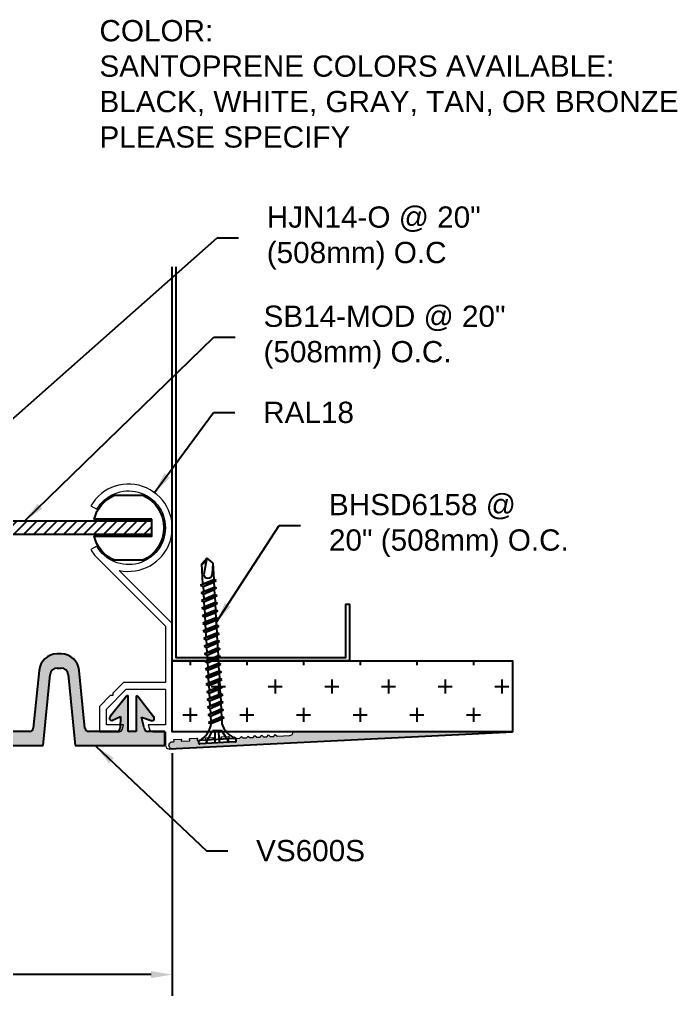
# Model space of a CAD drawing. Header units: inches. Extents: x 56.7 to 71.6, y 10.1 to 19.2.
# Drawn here: x 65.83 to 71.63, y 10.08 to 18.78 of the extents above; entities that cross this region are included whole.
import ezdxf

# ---------------------------------------------------------------- set-up
doc = ezdxf.new("R2010")
doc.units = ezdxf.units.IN
doc.header["$MEASUREMENT"] = 0
doc.linetypes.add('HIDDEN2', pattern=[0.1875, 0.125, -0.0625])
for name, color, linetype in [('Anchors', 4, 'Continuous'), ('Conditions', 1, 'Continuous'), ('Dimensions', 3, 'Continuous'), ('Fillers', 2, 'Continuous'), ('Metals', 7, 'Continuous'), ('TEXT', 2, 'Continuous')]:
    doc.layers.add(name, color=color, linetype=linetype)
doc.styles.add('ARIAL', font='arial.ttf')
doc.dimstyles.new('Arial', dxfattribs={"dimtxt": 0.1875, "dimasz": 0.1875, "dimexe": 0.1875, "dimexo": 0.1875, "dimgap": 0.1875, "dimtad": 0, "dimtih": 1, "dimtoh": 1, "dimdec": 4, "dimzin": 3, "dimdsep": 46, "dimlunit": 4, "dimtxsty": 'ARIAL', "dimcen": 0.1875, "dimadec": 0, "dimazin": 0, "dimtfac": 1, "dimtdec": 4, "dimtofl": 0, "dimtmove": 0, "dimatfit": 3, "dimfxl": 0, "dimfrac": 2, "dimtolj": 1, "dimtzin": 0, "dimarcsym": 0})

# ---------------------------------------------------------------- blocks, each defined once
blk = doc.blocks.new('*D9')
at = {"layer": 'Defpoints', "color": 0}
for p in [(61.17127611239189, 12.49997857216811), (67.17127611239188, 12.49997857216848), (61.17127611239189, 10.35832135248304)]:
    blk.add_point(p, dxfattribs=at)
at = {"layer": 'Dimensions', "color": 0, "lineweight": -2}
for p, q in [((61.17127611239189, 12.31247857216811), (61.17127611239189, 10.17082135248304)), ((67.17127611239188, 12.31247857216848), (67.17127611239188, 10.17082135248304)), ((61.35877611239189, 10.35832135248304), (63.46077821743685, 10.35832135248304)), ((66.98377611239188, 10.35832135248304), (64.91051389274381, 10.35832135248304))]:
    blk.add_line(p, q, dxfattribs=at)
at = {"layer": 'Dimensions', "color": 0}
for points in [[(61.35877611239189, 10.38957135248304), (61.35877611239189, 10.32707135248304), (61.17127611239189, 10.35832135248304)], [(66.98377611239188, 10.38957135248304), (66.98377611239188, 10.32707135248304), (67.17127611239188, 10.35832135248304)]]:
    blk.add_solid(points, dxfattribs=at)
at = {"layer": 'Dimensions', "color": 0, "insert": (64.18564605509033, 10.35832135248304), "char_height": 0.1875, "attachment_point": 5, "style": 'ARIAL'}
blk.add_mtext('\\A1;6"\\P [152mm]', dxfattribs=at)
blk = doc.blocks.new('RAL18')
at = {"color": 7, "linetype": 'Continuous', "lineweight": 15}
blk.add_lwpolyline([(0.4688645086923688, 1.424245100921106, -1.974984805638064), (0.7184197804570092, 1.992499999999997), (0.6664582562299413, 1.962499999999997, 3.732050807568894), (0.6664582562299417, 1.637499999999996), (0.7184197804570112, 1.607500000000001, -0.0655434628152386), (0.6572361107568208, 1.527763889243176), (0.05999999999999961, 0.9305277784863595), (0.05999999999999961, 0.4349999999999987), (0.4300000000000006, 0.4349999999999987), (0.5250344878854074, 0.3399655121145937), (0.5250344878854074, 0.318752308678997), (0.5462476913210041, 0.318752308678997), (0.6410000000000009, 0.2239999999999993), (0.6410000000000009, 0), (0.4693640881732146, 5.551115123125783e-17, -0.3394542588633697), (0.439420387558255, 0.02297660960182135), (0.4295, 0.05999999999999961), (0.5810000000000004, 0.05999999999999961), (0.5810000000000004, 0.1991471862576137), (0.4051471862576159, 0.375), (0.05999999999999961, 0.375), (0.05999999999999961, 0.05999999999999961), (0.2115, 0.05999999999999961), (0.2015796124417459, 0.02297660960182177, -0.3394542588633737), (0.1716359118267849, 0), (0.05999999999999961, 0), (0.0600000000000005, -0.1190000000000007, -0.4142135623730909), (0.02899999999999991, -0.1500000000000004), (0.02289979919597762, -0.1500000000000004, -0.6760221477094037), (0.01944149375209236, -0.1413888888888893, 0.6566978658793072), (-0.000341399230251227, -0.0880444020654334), (-0.01172715665295421, -0.08743435324436466, -0.5345111359507929), (-0.01597004754701192, -0.08028368554971), (-0.01308641663773535, -0.07425617014149737, 0.5345111359507592), (-0.01732930753179396, -0.06710550244684299), (-0.07724336805031129, -0.0638953074086217, 0.534511135950814), (-0.08222603952670315, -0.07055166952141256), (-0.08000297747823759, -0.07685280151065346, -0.5345111359507481), (-0.08498564895463101, -0.08350916362344485), (-0.1515266311961615, -0.07994389815518077, -0.5345111359507929), (-0.1557695220902193, -0.0727932304605261), (-0.1528858911809428, -0.06676571505231348, 0.5345111359507592), (-0.1571287820750014, -0.0596150473576591), (-0.2170428425935187, -0.05640485231943736, 0.5345111359507381), (-0.2220255140699106, -0.06306121443222867), (-0.2198024520214461, -0.06936234642146996, -0.5345111359508049), (-0.2247851234978384, -0.07601870853426096), (-0.291326105739369, -0.07245344306599767, -0.5345111359507682), (-0.2955689966334276, -0.06530277537134221), (-0.2926853657241499, -0.0592752599631297, 0.5345111359507106), (-0.2969282566182088, -0.05212459226847521), (-0.3568423171367261, -0.04891439723025347, 0.5345111359507381), (-0.361824988613118, -0.05557075934304478), (-0.359601926564654, -0.06187189133228621, -0.534511135950862), (-0.3645845980410458, -0.06852825344507707), (-0.4311255802825763, -0.06496298797681366, -0.5345111359507199), (-0.435368471176635, -0.05781232028215921), (-0.4324848402673576, -0.05178480487394659, 0.5345111359507592), (-0.4367277311614162, -0.04463413717929221), (-0.4966417916799335, -0.04142394214106958, 0.5345111359507381), (-0.5016244631563254, -0.04808030425386089), (-0.4994014011078612, -0.05438143624310228, -0.5345111359508585), (-0.5043840725842532, -0.06103779835589407), (-0.5353396705188196, -0.0593791975861464), (-0.5495156368888932, -0.04359813369696131), (-0.5652967007780791, -0.05777410006703487), (-0.5952537310373369, -0.05616900254792423), (-0.6094296974074105, -0.04038793865873913), (-0.6252107612965965, -0.05456390502881359), (-0.6551677915558543, -0.05295880750970294), (-0.6693437579259296, -0.03717774362051784), (-0.6851248218151138, -0.0513537099905923), (-0.7150818520743734, -0.04974861247148077), (-0.7292578184444469, -0.03396754858229656), (-0.7450388823336311, -0.04814351495237013), (-0.7749959125928907, -0.04653841743325948), (-0.7891718789629643, -0.03075735354407438), (-0.8049529428521485, -0.04493331991414884), (-0.834909973111408, -0.0433282223950382), (-0.8490859394814807, -0.0275471585058531), (-0.8648670033706658, -0.04172312487592755), (-0.8948240336299245, -0.04011802735681602), (-0.908999999999998, -0.02433696346763181), (-0.924781063889184, -0.03851292983770538), (-1.035658600769746, -0.03257211201190999, -0.398620837986327), (-1.064999999999999, -0.001616514077342757), (-1.064999999999999, 0), (0, 0), (0, 0.955380592228745)], format="xyb", close=True, dxfattribs=at)
blk = doc.blocks.new('SB12')
h = blk.add_hatch()
h.set_pattern_fill('ANSI31', color=256, scale=0.5, style=0)
h.set_pattern_definition([(45, (0, 0), (-0.04419417382415922, 0.04419417382415922), [])])
h.paths.add_polyline_path([(3.97333887663977, 6.768087441470902), (3.97333887663977, 6.648087441470913), (5.738826356915608, 6.648087441470913), (5.738826356915607, 6.678096078295983), (5.767649275938555, 6.697176361339647), (5.71000343789266, 6.718998521602167), (5.738826356915608, 6.738078804645831), (5.738826356915608, 6.768087441470901)])
h.paths.add_polyline_path([(5.808826356915607, 6.768087441470903), (5.808826356915607, 6.738078804645831), (5.780003437892662, 6.718998521602168), (5.837649275938555, 6.697176361339647), (5.808826356915608, 6.678096078295983), (5.808826356915608, 6.648087441470912), (6.825783235019199, 6.648087441470912), (6.825783235019199, 6.678096078295983), (6.854606154042147, 6.697176361339648), (6.796960315996253, 6.718998521602167), (6.8257832350192, 6.738078804645832), (6.8257832350192, 6.768087441470902)])
h.paths.add_polyline_path([(6.895783235019199, 6.768087441470902), (6.895783235019199, 6.738078804645832), (6.866960315996254, 6.718998521602168), (6.924606154042147, 6.697176361339648), (6.8957832350192, 6.678096078295984), (6.895783235019201, 6.648087441470913), (9.136470528118641, 6.648087441470911), (9.136470528118641, 6.768087441470903)])
for p, q in [((5.738826356915607, 6.838111356525239), (5.738826356915607, 6.738078804645831)), ((5.808826356915607, 6.838111356525239), (5.808826356915607, 6.738078804645831)), ((6.825783235019199, 6.838111356525239), (6.825783235019199, 6.738078804645831)), ((6.895783235019199, 6.838111356525239), (6.895783235019199, 6.738078804645831)), ((5.738826356915607, 6.738078804645831), (5.71000343789266, 6.718998521602167)), ((5.767649275938553, 6.697176361339647), (5.71000343789266, 6.718998521602167)), ((5.808826356915607, 6.738078804645831), (5.780003437892661, 6.718998521602167)), ((5.837649275938554, 6.697176361339647), (5.780003437892661, 6.718998521602167)), ((6.825783235019199, 6.738078804645831), (6.796960315996253, 6.718998521602167)), ((6.854606154042146, 6.697176361339647), (6.796960315996253, 6.718998521602167)), ((6.895783235019199, 6.738078804645831), (6.866960315996253, 6.718998521602167)), ((6.924606154042146, 6.697176361339647), (6.866960315996253, 6.718998521602167)), ((5.738826356915607, 6.678096078295983), (5.767649275938553, 6.697176361339647)), ((5.738826356915607, 6.678096078295983), (5.738826356915607, 6.578063526416575)), ((5.808826356915607, 6.678096078295983), (5.837649275938554, 6.697176361339647)), ((5.808826356915607, 6.678096078295983), (5.808826356915607, 6.578063526416575)), ((6.825783235019199, 6.678096078295983), (6.854606154042146, 6.697176361339647)), ((6.825783235019199, 6.678096078295983), (6.825783235019199, 6.578063526416575)), ((6.895783235019199, 6.678096078295983), (6.924606154042146, 6.697176361339647)), ((6.895783235019199, 6.678096078295983), (6.895783235019199, 6.578063526416575))]:
    blk.add_line(p, q)
for points in [[(4.014366140256628, 6.7824342654869, 0.233897114275723), (3.835838876639774, 6.994498422405647), (3.585838876639773, 6.994498422405639, 0.6546536707079772), (3.585838876639773, 6.42167646053616), (3.835838876639774, 6.42167646053616, 0.2338971142757231), (4.014366140256628, 6.633740617454899), (3.97333887663977, 6.648087441470912), (3.97333887663977, 6.768087441470902)], [(9.136470528118641, 6.782434265486904), (8.628222041641648, 6.7824342654869, -0.2338971142757231), (8.806749305258498, 6.994498422405647), (9.056749305258498, 6.994498422405639, -0.6546536707079772), (9.056749305258498, 6.421676460536167), (8.806749305258498, 6.421676460536167, -0.2338971142757231), (8.628222041641648, 6.633740617454899), (9.136470528118641, 6.63374061745491)]]:
    blk.add_lwpolyline(points, format="xyb", close=True)
for points in [[(3.97333887663977, 6.768087441470902), (5.738826356915607, 6.768087441470902)], [(5.808826356915607, 6.768087441470902), (6.825783235019199, 6.768087441470902)], [(6.895783235019199, 6.768087441470902), (9.136470528118641, 6.768087441470902)], [(5.738826356915607, 6.648087441470912), (3.97333887663977, 6.648087441470912)], [(6.825783235019199, 6.648087441470912), (5.808826356915607, 6.648087441470912)], [(9.136470528118641, 6.648087441470912), (6.895783235019199, 6.648087441470912)]]:
    blk.add_lwpolyline(points)
blk = doc.blocks.new('VS600S')
blk.add_hatch(color=256).paths.add_polyline_path([(5.682736587086522, 5.409822675387366, -0.3888787318530627), (5.744500658368212, 5.466419019337026), (5.788383303861428, 5.466419019337026, -0.3888787318529865), (5.85014737514312, 5.409822675387378), (5.912739645991965, 4.782264745836432), (6.723305880795453, 4.78226474583643), (6.7858981516443, 5.409822675387379, -0.3888787318529828), (6.847662222925992, 5.466419019337026), (6.891544868419208, 5.466419019337026, -0.3888787318530511), (6.953308939700897, 5.409822675387367), (7.015901210549743, 4.782264745836431), (7.472167445353229, 4.78226474583643), (7.534759716202077, 5.409822675387373, -0.3888787318530209), (7.596523787483768, 5.466419019337026), (7.640406432976983, 5.466419019337026, -0.388878731852903), (7.702170504258669, 5.4098226753874), (7.764762775107518, 4.782264745836431), (8.221029009911001, 4.78226474583643), (8.28362128075985, 5.409822675387379, -0.3888787318529828), (8.345385352041541, 5.466419019337026), (8.383930237306025, 5.466419019337026, -0.3888787318528728), (8.445694308587713, 5.409822675387406), (8.508286579436561, 4.78226474583643), (9.31710329817688, 4.782264745836688), (9.317103298176882, 4.907264745836689), (9.162041794857535, 4.907264745836689, -0.4142135623732294), (9.131041794857543, 4.938264745836695), (9.107093531467712, 5.032264745836689), (9.201807138805883, 5.002138042918531, 0.6848252874135616), (9.215288721875071, 5.036911225309258), (9.074175784051763, 5.215726338123105, 0.6766196696943778), (9.056942228610323, 5.208821580656283), (9.056942228610321, 4.907264745836688), (8.986942228610301, 4.907264745836689), (8.986942228610301, 5.212294079385138, 0.6375892073343804), (8.970503051338426, 5.219945026781453), (8.824884080327095, 5.039122760699688, 0.6996576965697484), (8.837762434870868, 5.00382086590705), (8.91734760951383, 5.039428499735224), (8.912842627843103, 4.938264745836695, -0.4142135623730448), (8.88184262784311, 4.907264745836696), (8.835872808987109, 4.907264745836689), (8.628265069669405, 4.907264745836696, -0.3882636441144899), (8.597388880006768, 4.935496910597841), (8.545313778396885, 5.443538249662139, 0.3888787318530066), (8.383930237306027, 5.591419019337025), (8.345385352041543, 5.591419019337025, 0.3888787318529264), (8.184001810950683, 5.44353824966218), (8.131926709340789, 4.935496910597743, -0.3882636441149132), (8.101050519678017, 4.907264745836431), (7.900895892509258, 4.907264745836431), (7.884742007576889, 4.907264745836431, -0.3862787949787637), (7.853885662599669, 4.935283810639771), (7.801789974067843, 5.443538249662132, 0.3888787318530246), (7.640406432976981, 5.591419019337028), (7.596523787483767, 5.591419019337028, 0.3888787318530101), (7.435140246392904, 5.443538249662138), (7.383065144783007, 4.935496910597706, -0.3882636441145956), (7.352188955120239, 4.907264745836431), (7.135879700782729, 4.907264745836437, -0.388263644114567), (7.105003511119968, 4.935496910597705), (7.052928409510071, 5.443538249662143, 0.388878731853), (6.891544868419206, 5.591419019337028), (6.847662222925994, 5.591419019337028, 0.3888787318530056), (6.686278681835129, 5.443538249662139), (6.634203580225229, 4.935496910597701, -0.3882636441594083), (6.603327390567144, 4.907264745836432), (6.464015074301652, 4.907264745836777, -0.4142135623724992), (6.433015074301736, 4.938264745836783), (6.407836500195728, 5.024925057816484), (6.498327584589718, 4.984760476064, 0.6848252874133787), (6.511809167658916, 5.019533658454721), (6.355561104481659, 5.204192553144157, 0.6766196696941819), (6.338327549040226, 5.19728779567733), (6.353015074301723, 4.907264745836777), (6.283015074301701, 4.907264745836777), (6.295604361354705, 5.199711764052338, 0.6375892073343244), (6.279165184082827, 5.207362711448645), (6.124326364382669, 5.016399484161036, 0.6996576965697481), (6.137204718926441, 4.981097589368396), (6.225045246324088, 5.021290256607978), (6.225046308869722, 5.021294261043078), (6.225053492208201, 5.021292355000212), (6.225053997961719, 5.021294261042713), (6.225045246324087, 5.021290256607977), (6.203022749897253, 4.938293672993585, -0.0002332835635085085), (6.203022763393715, 4.938264745836433), (6.212453223228932, 4.973805491674958), (6.212445534136837, 4.973805491674958), (6.212452717475317, 4.973803585632092), (6.203022763393715, 4.938264745836433, -0.4142135623730195), (6.172022763393714, 4.907264745836438), (6.032718136224958, 4.907264745836432, -0.3882636441146641), (6.00184194656219, 4.935496910597712), (5.94976684495229, 5.443538249662145, 0.3888787318529954), (5.788383303861426, 5.591419019337028), (5.744500658368214, 5.591419019337028, 0.3888787318530041), (5.583117117277349, 5.44353824966214), (5.531042015667452, 4.935496910597707, -0.3882636441145745), (5.500165826004691, 4.907264745836438), (5.283856571667181, 4.907264745836432, -0.388263644114603), (5.252980382004413, 4.935496910597708), (5.200905280394516, 5.443538249662136, 0.3888787318530158), (5.039521739303653, 5.591419019337028), (4.995639093810439, 5.591419019337028, 0.3888787318530232), (4.834255552719577, 5.443538249662133), (4.782159864187761, 4.935283810639859, -0.3862787949795943), (4.751303519210533, 4.907264745836432), (4.735149634278162, 4.907264745836432), (4.534995007109403, 4.907264745836432, -0.3882636441145646), (4.504118817446635, 4.935496910597705), (4.452043715836741, 5.443538249662146, 0.388878731852989), (4.290660174745879, 5.591419019337025), (4.25211528948139, 5.591419019337025, 0.3888787318529848), (4.090731748390528, 5.443538249662149), (4.038656646780632, 4.935496910597691, -0.3882636441149855), (4.007780457117805, 4.907264745836326), (3.907234818679051, 4.907264745836333), (3.754397036256314, 4.907264745836333, -0.3183450997018038), (3.729584477890803, 4.938264745836332), (3.697668325857094, 5.038990185237997), (3.796587620446332, 5.005703229748228, 0.6996576965697402), (3.809465974990105, 5.041005124540868), (3.669410382840818, 5.219945026781087, 0.6375892073344641), (3.652971205568941, 5.212294079384774), (3.652971205568941, 4.907264745836326), (3.582971205568918, 4.907264745836326), (3.582971205568919, 5.20882158065592, 0.6766196696942588), (3.565737650127481, 5.215726338122744), (3.419653821526988, 5.037264745836329, 0.6848252874134043), (3.433135404596182, 5.002491563445608), (3.510616058612656, 5.032264745836326), (3.502971205568928, 4.938264745836332, -0.4142135623730951), (3.471971205568929, 4.907264745836333), (3.317103298176812, 4.907264745836333), (3.31710329817689, 4.78226474583643), (4.127758947350852, 4.78226474583643), (4.190351218199704, 5.40982267538737, -0.3888787318530486), (4.252115289481398, 5.466419019337027), (4.290660174745881, 5.466419019337026, -0.3888787318529782), (4.352424246027571, 5.409822675387378), (4.415016516876417, 4.78226474583643), (4.871282751679904, 4.782264745836432), (4.933875022528747, 5.409822675387364, -0.3888787318530785), (4.995639093810438, 5.466419019337027), (5.039521739303653, 5.466419019337026, -0.3888787318526777), (5.101285810585336, 5.409822675387445), (5.163878081434192, 4.78226474583643), (5.620144316237678, 4.782264745836432)])
at = {"layer": 'Fillers'}
blk.add_lwpolyline([(7.702170504258671, 5.40982267538738), (7.764762775107517, 4.782264745836431), (8.221029009911003, 4.78226474583643), (8.28362128075985, 5.40982267538738, -0.3888787318529873), (8.345385352041543, 5.466419019337026), (8.383930237306028, 5.466419019337026, -0.3888787318529742), (8.445694308587715, 5.40982267538738), (8.508286579436561, 4.78226474583643), (9.317103298176882, 4.782264745836688), (9.317103298176882, 4.907264745836689), (9.16204179485752, 4.907264745836689, -0.414213562373095), (9.131041794857543, 4.938264745836695), (9.10709353146771, 5.032264745836689), (9.201807138805881, 5.002138042918532, 0.6848252874134491), (9.215288721875075, 5.036911225309255), (9.074175784051759, 5.215726338123109, 0.676619669694249), (9.056942228610323, 5.208821580656282), (9.056942228610323, 4.907264745836689), (8.986942228610301, 4.907264745836689), (8.986942228610301, 5.212294079385136, 0.6375892073345459), (8.970503051338424, 5.219945026781451), (8.824884080327095, 5.039122760699688, 0.6996576965697482), (8.837762434870868, 5.00382086590705), (8.91734760951383, 5.039428499735224), (8.912842627843103, 4.938264745836695, -0.414213562373095), (8.881842627843104, 4.907264745836696), (8.835872808987109, 4.907264745836689), (8.628265069669553, 4.907264745836696, -0.3882636441145582), (8.597388880006783, 4.935496910597704), (8.545313778396885, 5.443538249662147, 0.3888787318529903), (8.383930237306028, 5.591419019337025), (8.345385352041543, 5.591419019337025, 0.3888787318529864), (8.18400181095068, 5.443538249662147), (8.131926709340785, 4.935496910597704, -0.3882636441145653), (8.101050519678015, 4.907264745836431), (7.900895892509258, 4.907264745836431), (7.884742007576886, 4.907264745836431, -0.3862787949800069), (7.853885662599655, 4.935283810639906), (7.801789974067841, 5.443538249662147, 0.3888787318529906), (7.640406432976985, 5.591419019337028), (7.596523787483765, 5.591419019337028, 0.3888787318529909), (7.435140246392905, 5.443538249662147), (7.383065144783007, 4.935496910597704, -0.3882636441145565), (7.352188955120241, 4.907264745836431), (7.135879700782731, 4.907264745836437, -0.3882636441145685), (7.105003511119968, 4.935496910597704), (7.05292840951007, 5.443538249662147, 0.3888787318529912), (6.891544868419206, 5.591419019337028), (6.847662222925994, 5.591419019337028, 0.3888787318529911), (6.68627868183513, 5.443538249662147), (6.634203580225229, 4.935496910597704, -0.3882636441145581), (6.60332739057198, 4.907264745836432), (6.464015074301713, 4.907264745836777, -0.4142135623730784), (6.433015074301736, 4.938264745836783), (6.407836500195728, 5.024925057816482), (6.498327584589717, 4.984760476064, 0.6848252874134466), (6.511809167658914, 5.019533658454723), (6.355561104481659, 5.204192553144157, 0.6766196696941819), (6.338327549040226, 5.19728779567733), (6.353015074301723, 4.907264745836777), (6.283015074301701, 4.907264745836777), (6.295604361354705, 5.199711764052331, 0.6375892073345385), (6.279165184082828, 5.207362711448646), (6.124326364382668, 5.016399484161035, 0.699657696569719), (6.137204718926441, 4.981097589368396), (6.225053997961719, 5.021294261042714), (6.203022763393715, 4.938264745836433, -0.4142135623730615), (6.172022763393709, 4.907264745836438), (6.032718136224954, 4.907264745836432, -0.3882636441145551), (6.001841946562191, 4.935496910597704), (5.94976684495229, 5.443538249662147, 0.3888787318529912), (5.788383303861426, 5.591419019337028), (5.744500658368214, 5.591419019337028, 0.3888787318529911), (5.58311711727735, 5.443538249662147), (5.531042015667452, 4.935496910597704, -0.3882636441145683), (5.50016582600469, 4.907264745836438), (5.283856571667179, 4.907264745836432, -0.3882636441145564), (5.252980382004413, 4.935496910597704), (5.200905280394515, 5.443538249662147, 0.3888787318529908), (5.039521739303655, 5.591419019337028), (4.995639093810436, 5.591419019337028, 0.3888787318529907), (4.834255552719579, 5.443538249662147), (4.782159864187765, 4.935283810639907, -0.3862787949800308), (4.751303519210534, 4.907264745836432), (4.735149634278162, 4.907264745836432), (4.534995007109405, 4.907264745836432, -0.3882636441145735), (4.504118817446635, 4.935496910597704), (4.452043715836741, 5.443538249662147, 0.3888787318529908), (4.290660174745877, 5.591419019337025), (4.252115289481392, 5.591419019337025, 0.3888787318529909), (4.090731748390528, 5.443538249662147), (4.038656646780634, 4.935496910597704, -0.3882636441145709), (4.007780457117864, 4.907264745836326), (3.907234818679051, 4.907264745836333), (3.754397036256314, 4.907264745836333, -0.3183450997018066), (3.729584477890803, 4.938264745836332), (3.697668325857094, 5.038990185237996), (3.796587620446331, 5.005703229748228, 0.6996576965697482), (3.809465974990105, 5.041005124540868), (3.669410382840818, 5.219945026781087, 0.6375892073345266), (3.652971205568941, 5.212294079384773), (3.652971205568941, 4.907264745836326), (3.582971205568919, 4.907264745836326), (3.582971205568919, 5.208821580655918, 0.6766196696942264), (3.565737650127482, 5.215726338122746), (3.419653821526989, 5.03726474583633, 0.6848252874134382), (3.433135404596182, 5.002491563445608), (3.510616058612657, 5.032264745836326), (3.502971205568928, 4.938264745836332, -0.414213562373095), (3.471971205568929, 4.907264745836333), (3.317103298176812, 4.907264745836333), (3.317103298176891, 4.78226474583643), (4.127758947350852, 4.78226474583643), (4.190351218199705, 5.40982267538738, -0.3888787318529741), (4.252115289481392, 5.466419019337027), (4.290660174745877, 5.466419019337026, -0.3888787318529873), (4.352424246027571, 5.40982267538738), (4.415016516876417, 4.78226474583643), (4.871282751679903, 4.782264745836432), (4.933875022528749, 5.40982267538738, -0.3888787318529899), (4.995639093810436, 5.466419019337027), (5.039521739303652, 5.466419019337026, -0.3888787318529865), (5.101285810585342, 5.40982267538738), (5.163878081434191, 4.78226474583643), (5.620144316237678, 4.782264745836432), (5.682736587086524, 5.40982267538738, -0.3888787318529858), (5.74450065836821, 5.466419019337026), (5.788383303861426, 5.466419019337026, -0.3888787318529873), (5.85014737514312, 5.40982267538738), (5.912739645991966, 4.782264745836432), (6.723305880795454, 4.78226474583643), (6.7858981516443, 5.40982267538738, -0.3888787318529873), (6.847662222925994, 5.466419019337026), (6.89154486841921, 5.466419019337026, -0.3888787318529858), (6.953308939700896, 5.40982267538738), (7.015901210549742, 4.782264745836431), (7.472167445353229, 4.78226474583643), (7.534759716202078, 5.40982267538738, -0.3888787318529865), (7.596523787483768, 5.466419019337026), (7.640406432976985, 5.466419019337026, -0.3888787318529899)], format="xyb", close=True, dxfattribs=at)
blk = doc.blocks.new('BHSD6158')
for p, q in [((-0.1576875000000002, 0), (0.1576875000000002, 0)), ((-0.1655000000000002, -0.0078125), (-0.1655000000000002, -0.02318750000000058)), ((-0.1576875000000002, -0.03100000000000058), (0.1576875000000002, -0.03100000000000058)), ((0.1655000000000002, -0.0078125), (0.1655000000000002, -0.02318750000000058)), ((-0.04848868122466454, -0.2063291676203463), (-0.04848868122466476, -0.1655000000000006)), ((0.04848868122466388, -0.17265668700019), (-0.04848868122466454, -0.2063291676203463)), ((0.04848868122466388, -0.17265668700019), (0.04848868122466476, -0.1655000000000015)), ((0.06950000000000056, -0.1842877005588246), (0.04848868122466388, -0.17265668700019)), ((-0.069500000000001, -0.2179601811789809), (0.06950000000000056, -0.1842877005588246)), ((-0.069500000000001, -0.2179601811789809), (-0.04848868122466454, -0.2063291676203463)), ((-0.069500000000001, -0.2179601811789809), (-0.04848868122466454, -0.2295911947376164)), ((-0.069500000000001, -0.2853051424192916), (0.06950000000000056, -0.2516326617991353)), ((0.04848868122466388, -0.1959187141174601), (-0.04848868122466454, -0.2295911947376164)), ((-0.04848868122466454, -0.273674128860657), (-0.04848868122466454, -0.2295911947376164)), ((0.04848868122466388, -0.2400016482405007), (-0.04848868122466454, -0.273674128860657)), ((0.06950000000000056, -0.1842877005588246), (0.04848868122466388, -0.1959187141174601)), ((0.04848868122466476, -0.2400016482405007), (0.04848868122466476, -0.1959187141174601)), ((0.06950000000000056, -0.2516326617991353), (0.04848868122466388, -0.2400016482405007)), ((0.06950000000000056, -0.2516326617991362), (0.04848868122466388, -0.2632636753577717)), ((-0.069500000000001, -0.2853051424192916), (-0.04848868122466454, -0.273674128860657)), ((-0.069500000000001, -0.2853051424192916), (-0.04848868122466454, -0.296936155977928)), ((-0.069500000000001, -0.3526501036596041), (0.06950000000000056, -0.3189776230394479)), ((-0.069500000000001, -0.3526501036596033), (-0.04848868122466454, -0.3410190901009678)), ((0.04848868122466388, -0.2632636753577717), (-0.04848868122466454, -0.296936155977928)), ((-0.04848868122466454, -0.3410190901009678), (-0.04848868122466454, -0.296936155977928)), ((0.04848868122466388, -0.3073466094808124), (-0.04848868122466454, -0.3410190901009678)), ((0.04848868122466388, -0.3306086365980825), (-0.04848868122466454, -0.3642811172182387)), ((0.04848868122466476, -0.3073466094808124), (0.04848868122466476, -0.2632636753577717)), ((0.06950000000000056, -0.3189776230394479), (0.04848868122466388, -0.3073466094808124)), ((0.06950000000000056, -0.3189776230394479), (0.04848868122466388, -0.3306086365980825)), ((0.04848868122466476, -0.374691570721124), (0.04848868122466476, -0.3306086365980825)), ((-0.069500000000001, -0.3526501036596041), (-0.04848868122466454, -0.3642811172182387)), ((-0.069500000000001, -0.4199950648999149), (0.06950000000000056, -0.3863225842797586)), ((-0.069500000000001, -0.4199950648999149), (-0.04848868122466454, -0.4083640513412803)), ((-0.069500000000001, -0.4199950648999149), (-0.04848868122466454, -0.4316260784585504)), ((-0.04848868122466454, -0.4083640513412803), (-0.04848868122466454, -0.3642811172182387)), ((0.04848868122466388, -0.374691570721124), (-0.04848868122466454, -0.4083640513412803)), ((0.04848868122466388, -0.397953597838395), (-0.04848868122466454, -0.4316260784585504)), ((-0.04848868122466454, -0.475709012581591), (-0.04848868122466454, -0.4316260784585504)), ((0.06950000000000056, -0.3863225842797586), (0.04848868122466388, -0.374691570721124)), ((0.06950000000000056, -0.3863225842797595), (0.04848868122466388, -0.397953597838395)), ((0.04848868122466476, -0.4420365319614348), (0.04848868122466476, -0.3979535978383941)), ((-0.069500000000001, -0.4873400261402265), (0.06950000000000056, -0.4536675455200712)), ((-0.069500000000001, -0.4873400261402265), (-0.04848868122466454, -0.475709012581591)), ((-0.069500000000001, -0.4873400261402265), (-0.04848868122466454, -0.498971039698862)), ((-0.069500000000001, -0.5546849873805382), (0.06950000000000056, -0.5210125067603819)), ((0.04848868122466388, -0.4420365319614357), (-0.04848868122466454, -0.475709012581591)), ((0.04848868122466388, -0.4652985590787058), (-0.04848868122466454, -0.498971039698862)), ((-0.04848868122466454, -0.5430539738219036), (-0.04848868122466454, -0.498971039698862)), ((0.04848868122466388, -0.5093814932017473), (-0.04848868122466454, -0.5430539738219036)), ((0.06950000000000056, -0.4536675455200712), (0.04848868122466388, -0.4420365319614357)), ((0.06950000000000056, -0.4536675455200712), (0.04848868122466388, -0.4652985590787058)), ((0.04848868122466476, -0.5093814932017473), (0.04848868122466476, -0.4652985590787058)), ((0.06950000000000056, -0.5210125067603819), (0.04848868122466388, -0.5093814932017473)), ((0.06950000000000056, -0.5210125067603819), (0.04848868122466388, -0.5326435203190174)), ((-0.069500000000001, -0.5546849873805382), (-0.04848868122466454, -0.5430539738219036)), ((-0.069500000000001, -0.5546849873805382), (-0.04848868122466454, -0.5663160009391728)), ((-0.069500000000001, -0.6220299486208498), (0.06950000000000056, -0.5883574680006936)), ((0.04848868122466388, -0.5326435203190174), (-0.04848868122466454, -0.5663160009391728)), ((-0.04848868122466454, -0.6103989350622143), (-0.04848868122466454, -0.5663160009391728)), ((0.04848868122466388, -0.576726454442059), (-0.04848868122466454, -0.6103989350622143)), ((0.04848868122466388, -0.599988481559329), (-0.04848868122466454, -0.6336609621794853)), ((0.04848868122466476, -0.5767264544420581), (0.04848868122466476, -0.5326435203190165)), ((0.06950000000000056, -0.5883574680006936), (0.04848868122466388, -0.576726454442059)), ((0.06950000000000056, -0.5883574680006944), (0.04848868122466388, -0.599988481559329)), ((0.04848868122466476, -0.6440714156823697), (0.04848868122466476, -0.599988481559329)), ((-0.069500000000001, -0.6220299486208489), (-0.04848868122466454, -0.6103989350622143)), ((-0.069500000000001, -0.6220299486208498), (-0.04848868122466454, -0.6336609621794853)), ((-0.069500000000001, -0.6893749098611615), (0.06950000000000056, -0.6557024292410052)), ((-0.069500000000001, -0.6893749098611615), (-0.04848868122466454, -0.677743896302526)), ((-0.069500000000001, -0.6893749098611615), (-0.04848868122466454, -0.7010059234197961)), ((-0.04848868122466454, -0.677743896302526), (-0.04848868122466454, -0.6336609621794853)), ((0.04848868122466388, -0.6440714156823706), (-0.04848868122466454, -0.677743896302526)), ((0.04848868122466388, -0.6673334427996407), (-0.04848868122466454, -0.7010059234197961)), ((0.06950000000000056, -0.6557024292410052), (0.04848868122466388, -0.6440714156823706)), ((0.06950000000000056, -0.6557024292410052), (0.04848868122466388, -0.6673334427996407)), ((0.04848868122466476, -0.7114163769226813), (0.04848868122466476, -0.6673334427996398)), ((-0.069500000000001, -0.7567198711014731), (0.06950000000000056, -0.7230473904813168)), ((-0.069500000000001, -0.7567198711014722), (-0.04848868122466454, -0.7450888575428376)), ((-0.069500000000001, -0.7567198711014731), (-0.04848868122466454, -0.7683508846601086)), ((-0.04848868122466454, -0.7450888575428376), (-0.04848868122466454, -0.7010059234197961)), ((0.04848868122466388, -0.7114163769226813), (-0.04848868122466454, -0.7450888575428376)), ((0.04848868122466388, -0.7346784040399523), (-0.04848868122466454, -0.7683508846601086)), ((-0.04848868122466454, -0.8124338187831492), (-0.04848868122466454, -0.7683508846601086)), ((0.04848868122466388, -0.7787613381629939), (-0.04848868122466454, -0.8124338187831492)), ((0.06950000000000056, -0.7230473904813168), (0.04848868122466388, -0.7114163769226813)), ((0.06950000000000056, -0.7230473904813177), (0.04848868122466388, -0.7346784040399523)), ((0.04848868122466476, -0.778761338162993), (0.04848868122466476, -0.7346784040399523)), ((0.06950000000000056, -0.7903923517216285), (0.04848868122466388, -0.7787613381629939)), ((-0.069500000000001, -0.8240648323417847), (0.06950000000000056, -0.7903923517216285)), ((-0.069500000000001, -0.8240648323417847), (-0.04848868122466454, -0.8124338187831492)), ((-0.069500000000001, -0.8240648323417847), (-0.04848868122466454, -0.8356958459004193)), ((-0.069500000000001, -0.8914097935820955), (0.06950000000000056, -0.8577373129619392)), ((0.04848868122466388, -0.8020233652802631), (-0.04848868122466454, -0.8356958459004193)), ((-0.04848868122466454, -0.8797787800234609), (-0.04848868122466454, -0.8356958459004193)), ((0.04848868122466388, -0.8461062994033046), (-0.04848868122466454, -0.8797787800234609)), ((0.04848868122466388, -0.8693683265205756), (-0.04848868122466454, -0.903040807140731)), ((0.06950000000000056, -0.7903923517216285), (0.04848868122466388, -0.8020233652802631)), ((0.04848868122466476, -0.8461062994033046), (0.04848868122466476, -0.8020233652802631)), ((0.06950000000000056, -0.8577373129619392), (0.04848868122466388, -0.8461062994033046)), ((0.06950000000000056, -0.8577373129619401), (0.04848868122466388, -0.8693683265205756)), ((0.04848868122466476, -0.9134512606436154), (0.04848868122466476, -0.8693683265205747)), ((-0.069500000000001, -0.8914097935820955), (-0.04848868122466454, -0.8797787800234609)), ((-0.069500000000001, -0.8914097935820955), (-0.04848868122466454, -0.903040807140731)), ((-0.069500000000001, -0.958754754822408), (0.06950000000000056, -0.9250822742022518)), ((-0.069500000000001, -0.9587547548224071), (-0.04848868122466454, -0.9471237412637716)), ((-0.04848868122466454, -0.9471237412637716), (-0.04848868122466454, -0.903040807140731)), ((0.04848868122466388, -0.9134512606436163), (-0.04848868122466454, -0.9471237412637716)), ((0.04848868122466388, -0.9367132877608864), (-0.04848868122466454, -0.9703857683810426)), ((0.06950000000000056, -0.9250822742022518), (0.04848868122466388, -0.9134512606436163)), ((0.06950000000000056, -0.9250822742022518), (0.04848868122466388, -0.9367132877608864)), ((0.04848868122466476, -0.9807962218839279), (0.04848868122466476, -0.9367132877608864)), ((-0.069500000000001, -0.958754754822408), (-0.04848868122466454, -0.9703857683810426)), ((-0.069500000000001, -1.026099716062719), (0.06950000000000056, -0.9924272354425625)), ((-0.069500000000001, -1.026099716062719), (-0.04848868122466454, -1.014468702504084)), ((-0.069500000000001, -1.026099716062719), (-0.04848868122466454, -1.037730729621354)), ((-0.04848868122466454, -1.014468702504084), (-0.04848868122466454, -0.9703857683810426)), ((0.04848868122466388, -0.9807962218839279), (-0.04848868122466454, -1.014468702504084)), ((0.04848868122466388, -1.004058249001198), (-0.04848868122466454, -1.037730729621354)), ((-0.04848868122466454, -1.081813663744395), (-0.04848868122466454, -1.037730729621354)), ((0.06950000000000056, -0.9924272354425625), (0.04848868122466388, -0.9807962218839279)), ((0.06950000000000056, -0.9924272354425634), (0.04848868122466388, -1.004058249001198)), ((0.04848868122466476, -1.048141183124239), (0.04848868122466476, -1.004058249001198)), ((-0.069500000000001, -1.09344467730303), (0.06950000000000056, -1.059772196682874)), ((-0.069500000000001, -1.09344467730303), (-0.04848868122466454, -1.081813663744395)), ((-0.069500000000001, -1.09344467730303), (-0.04848868122466454, -1.105075690861666)), ((-0.069500000000001, -1.160789638543342), (0.06950000000000056, -1.127117157923186)), ((0.04848868122466388, -1.04814118312424), (-0.04848868122466454, -1.081813663744395)), ((0.04848868122466388, -1.07140321024151), (-0.04848868122466454, -1.105075690861666)), ((-0.04848868122466454, -1.149158624984707), (-0.04848868122466454, -1.105075690861666)), ((0.04848868122466388, -1.115486144364551), (-0.04848868122466454, -1.149158624984707)), ((0.06950000000000056, -1.059772196682874), (0.04848868122466388, -1.04814118312424)), ((0.06950000000000056, -1.059772196682875), (0.04848868122466388, -1.07140321024151)), ((0.04848868122466476, -1.115486144364551), (0.04848868122466476, -1.07140321024151)), ((0.06950000000000056, -1.127117157923186), (0.04848868122466388, -1.115486144364551)), ((0.06950000000000056, -1.127117157923186), (0.04848868122466388, -1.138748171481821)), ((-0.069500000000001, -1.160789638543342), (-0.04848868122466454, -1.149158624984707)), ((-0.069500000000001, -1.160789638543342), (-0.04848868122466454, -1.172420652101977)), ((-0.069500000000001, -1.228134599783654), (0.06950000000000056, -1.194462119163497)), ((-0.069500000000001, -1.228134599783653), (-0.04848868122466454, -1.216503586225018)), ((0.04848868122466388, -1.138748171481821), (-0.04848868122466454, -1.172420652101977)), ((-0.04848868122466454, -1.216503586225018), (-0.04848868122466454, -1.172420652101977)), ((0.04848868122466388, -1.182831105604862), (-0.04848868122466454, -1.216503586225018)), ((0.04848868122466388, -1.206093132722133), (-0.04848868122466454, -1.239765613342288)), ((0.04848868122466476, -1.182831105604862), (0.04848868122466476, -1.13874817148182)), ((0.06950000000000056, -1.194462119163497), (0.04848868122466388, -1.182831105604862)), ((0.06950000000000056, -1.194462119163498), (0.04848868122466388, -1.206093132722133)), ((0.04848868122466476, -1.250176066845174), (0.04848868122466476, -1.206093132722133)), ((-0.069500000000001, -1.228134599783654), (-0.04848868122466454, -1.239765613342288)), ((-0.069500000000001, -1.295479561023965), (0.06950000000000056, -1.261807080403809)), ((-0.069500000000001, -1.295479561023965), (-0.04848868122466454, -1.28384854746533)), ((-0.069500000000001, -1.295479561023965), (-0.04848868122466454, -1.3071105745826)), ((-0.04848868122466454, -1.28384854746533), (-0.04848868122466454, -1.239765613342288)), ((0.04848868122466388, -1.250176066845174), (-0.04848868122466454, -1.28384854746533)), ((0.04848868122466388, -1.273438093962445), (-0.04848868122466454, -1.3071105745826)), ((0.06950000000000056, -1.261807080403809), (0.04848868122466388, -1.250176066845174)), ((0.06950000000000056, -1.261807080403809), (0.04848868122466388, -1.273438093962445)), ((0.04848868122466476, -1.317521028085485), (0.04848868122466476, -1.273438093962444)), ((-0.069500000000001, -1.362824522264276), (0.06950000000000056, -1.329152041644121)), ((-0.069500000000001, -1.362824522264276), (-0.04848868122466454, -1.351193508705641)), ((-0.069500000000001, -1.362824522264276), (-0.04848868122466454, -1.374455535822912)), ((-0.04848868122466454, -1.351193508705641), (-0.04848868122466454, -1.3071105745826)), ((0.04848868122466388, -1.317521028085485), (-0.04848868122466454, -1.351193508705641)), ((0.04848868122466388, -1.340783055202756), (-0.04848868122466454, -1.374455535822912)), ((-0.04848868122466454, -1.418538469945953), (-0.04848868122466454, -1.374455535822912)), ((0.04848868122466388, -1.384865989325797), (-0.04848868122466454, -1.418538469945953)), ((0.06950000000000056, -1.329152041644121), (0.04848868122466388, -1.317521028085485)), ((0.06950000000000056, -1.329152041644121), (0.04848868122466388, -1.340783055202756)), ((0.04848868122466476, -1.384865989325797), (0.04848868122466476, -1.340783055202755)), ((0.06950000000000056, -1.396497002884432), (0.04848868122466388, -1.384865989325797)), ((-0.069500000000001, -1.430169483504589), (0.06950000000000056, -1.396497002884432)), ((-0.069500000000001, -1.430169483504588), (-0.04848868122466454, -1.418538469945953)), ((-0.069500000000001, -1.430169483504589), (-0.04848868122466454, -1.441800497063223)), ((0.04848868122466388, -1.408128016443067), (-0.04848868122466454, -1.441800497063223)), ((-0.04848868122466454, -1.583715686000858), (-0.04848868122466454, -1.441800497063223)), ((0.06950000000000056, -1.396497002884432), (0.04848868122466388, -1.408128016443067)), ((0.04848868122466388, -1.408128016443067), (0.04848868122466388, -1.583715686000858)), ((-0.04848868122466454, -1.583715686000858), (-0.03851475676634619, -1.48866311471044)), ((0, -1.632204367225516), (0.03673308822869359, -1.493321968256132)), ((0, -1.632204367225521), (-0.04848868122466454, -1.583715686000858)), ((0, -1.632204367225521), (0.04848868122466388, -1.583715686000858))]:
    blk.add_line(p, q)
at = {"linetype": 'HIDDEN2'}
for p, q in [((-0.1025507999999999, 0), (-0.03820520000000016, -0.1105939999999999)), ((-0.01987357730477424, 0), (-0.01594512279393445, -0.1105939999999999)), ((0.01987357730477424, 0), (0.01594512279393445, -0.1105939999999999)), ((0.1025507999999999, 0), (0.03820520000000016, -0.1105939999999999)), ((0.03820520000000016, -0.1105939999999999), (-0.03820520000000016, -0.1105939999999999))]:
    blk.add_line(p, q, dxfattribs=at)
for centre, radius, start, end in [((-0.1576875000000002, -0.0078125), 0.0078125, 89.99999999999993, 180), ((0.1576875000000002, -0.0078125), 0.0078125, 0, 89.99999999999993), ((-0.1576875000000002, -0.02318750000000058), 0.0078125, 180, 270), ((-0.2432404083221942, -0.2120378627698312), 0.200234881773017, 13.43937493853046, 64.7060269520604), ((0.2432404083221944, -0.2120378627698329), 0.2002348817730178, 115.2939730479394, 166.5606250614689), ((0.1576875000000002, -0.02318750000000058), 0.0078125, 270, 0), ((-0.0009449480598411331, -1.491866564699196), 0.03770613501903679, 357.787914321601, 175.1263717298316), ((0.06189352320749975, -1.645609209208358), 0.06332849282607467, 102.2203289695197, 167.7796710304749)]:
    blk.add_arc(centre, radius, start, end)

msp = doc.modelspace()

# ---------------------------------------------------------------- hatches: boundary and pattern name
at = {"layer": 'Conditions'}
h = msp.add_hatch(dxfattribs=at)
h.set_pattern_fill('CROSS', color=256, style=0)
h.set_pattern_definition([(7.016477563892661e-15, (61.2656638849744, 17.64960485225917), (0.25, -0.25), [0.125, -0.375]), (270, (61.3281638849744, 17.71210485225917), (-0.25, -0.25), [0.125, -0.375])])
h.paths.add_polyline_path([(70.1712761123919, 12.49997857216848), (67.1712761123919, 12.49997857216848), (67.1712761123919, 12.59997857216849), (67.1712761123919, 13.12497857216848), (68.7337761123919, 13.12497857216848), (70.1712761123919, 13.12497857216848)])
h = msp.add_hatch(color=256, dxfattribs=at)
h.dxf.hatch_style = 1
h.paths.add_polyline_path([(67.73181742510977, 12.43410121427822, 0.4142135623729896), (67.72360675721134, 12.44149413286034, -0.01540778479528524), (67.7123408506996, 12.44652404732306), (67.7211947448617, 12.45638043847076), (67.73697580875088, 12.44220447210069), (67.76693283901015, 12.4438095696198), (67.78110880538023, 12.45959063350898), (67.7968898692694, 12.44541466713891), (67.82684689952868, 12.44701976465802), (67.84102286589874, 12.46280082854721), (67.85680392978793, 12.44862486217713), (67.88676096004718, 12.45022995969624), (67.90093692641726, 12.46601102358543), (67.91671799030644, 12.45183505721535), (67.9466750205657, 12.45344015473446), (67.96085098693578, 12.46922121862365), (67.97663205082496, 12.45504525225357), (68.00658908108423, 12.45665034977269), (68.02076504745429, 12.47243141366187), (68.03654611134348, 12.4582554472918), (68.06650314160274, 12.45986054481091), (68.08067910797281, 12.47564160870009), (68.09646017186199, 12.46146564233002), (68.20733770874256, 12.46740646015581, 0.3986208379863219), (68.2366791079728, 12.49836205809038), (68.2366791079728, 12.4999785721681), (70.17167910797282, 12.4999785721681), (67.14877930877688, 12.34997857216772, 0.6760221477068059), (67.15223761422072, 12.35858968327883, -0.656697865879341), (67.17202050720306, 12.41193417010229), (67.18340626462577, 12.41254421892336, 0.5345111359510317), (67.18764915551984, 12.41969488661802), (67.18476552461055, 12.42572240202622, -0.5345111359510197), (67.18900841550462, 12.43287306972088), (67.24892247602313, 12.4360832647591, -0.534511135950793), (67.25390514749952, 12.42942690264631), (67.25168208545105, 12.42312577065707, 0.534511135950794), (67.25666475692745, 12.41646940854428), (67.32320573916897, 12.42003467401254, 0.5345111359506579), (67.32744863006303, 12.42718534170719), (67.32456499915375, 12.43321285711541, -0.5345111359506589), (67.32880789004781, 12.44036352481006), (67.38872195056634, 12.44357371984829, -0.5345111359507884), (67.39370462204272, 12.4369173577355), (67.39148155999426, 12.43061622574625, 0.5345111359507757), (67.39646423147065, 12.42395986363346), (67.40628809666815, 12.42448622627756, 0.325488145974662), (67.40127104910601, 12.41677801276181), (67.40207571443324, 12.40142408366496, 0.4142135623731933), (67.41028638233166, 12.39403116508283), (67.72522917185489, 12.41053661728295, 0.4142135623731348), (67.732622090437, 12.41874728518137)])

# ---------------------------------------------------------------- linework, layer by layer
msp.add_line((67.1483763131959, 12.34997857216772), (70.1712761123919, 12.4999785721681), dxfattribs=at)
for points in [[(67.2025261123919, 16.6029755360932), (67.2025261123919, 13.15622857216848), (68.7025261123919, 13.15622857216848), (68.7025261123919, 13.62497857216848), (68.7337761123919, 13.62497857216848), (68.7337761123919, 13.12497857216848), (67.1712761123919, 13.12497857216848), (67.1712761123919, 16.6029755360932)], [(67.1712761123919, 13.12497857216848), (70.1712761123919, 13.12497857216848), (70.1712761123919, 12.49997857216848), (67.1712761123919, 12.49997857216848), (67.1712761123919, 13.12497857216848)]]:
    msp.add_lwpolyline(points, dxfattribs=at)

# ---------------------------------------------------------------- block references
at = {"layer": 'Anchors'}
msp.add_blockref('SB12', (57.85397131642448, 7.591891130697197), dxfattribs=at)
at = {"layer": 'Anchors', "rotation": 183.2850695897562}
msp.add_blockref('BHSD6158', (67.57090762159461, 12.40228389118287), dxfattribs=at)
at = {"layer": 'Fillers', "xscale": 0.9791699999999999}
msp.add_blockref('VS600S', (57.98326807591607, 7.595713826331721), dxfattribs=at)
at = {"layer": 'Metals', "xscale": -1}
msp.add_blockref('RAL18', (67.17127611239188, 12.4999785721681), dxfattribs=at)

# ---------------------------------------------------------------- texts
at = {"layer": 'TEXT', "char_height": 0.1875, "style": 'ARIAL'}
for s, insert, width, attachment_point in [('COLOR:{\\L                         \\~ \\P}SANTOPRENE COLORS AVAILABLE:\\PBLACK, WHITE, GRAY, TAN, OR BRONZE\\PPLEASE SPECIFY', (66.52900139003556, 18.77868422720413), 6.207148601444779, 1), ('HJN14-O @ 20"\\P(508mm) O.C', (68.00469181754619, 16.85624158316297), 2.486992448675437, 4), ('SB14-MOD @ 20"\\P(508mm) O.C.', (67.9762453012793, 15.9814272908759), 2.535143845737057, 4), ('RAL18', (67.9730353946374, 15.31653913228524), 1.204655823856456, 4), ('BHSD6158 @\\P20" (508mm) O.C.', (68.55315567741766, 14.3198777218038), 2.346107693617796, 4), ('VS600S', (67.9104205598166, 11.45054047747927), 1.744861777442338, 4)]:
    msp.add_mtext(s, dxfattribs=dict(at, insert=insert, width=width, attachment_point=attachment_point))

# ---------------------------------------------------------------- dimensions: what is measured, and where the dimension line sits
at = {"layer": 'Dimensions'}
dim = msp.add_linear_dim(base=(61.17127611239189, 10.35832135248304), p1=(67.17127611239188, 12.49997857216848), p2=(61.17127611239189, 12.49997857216811), dimstyle='Arial', override={"dimpost": '\\X'}, dxfattribs=at)
dim.commit()
dim.dimension.update_dxf_attribs({"geometry": '*D9', "text_midpoint": (64.18564605509033, 10.35832135248304), "dimtype": 160})

# ---------------------------------------------------------------- leaders
at = {"layer": 'TEXT', "annotation_type": 0, "has_hookline": 1, "hookline_direction": 0}
for points, text_width in [([(64.40577611239188, 14.05883029108883), (67.56719181754619, 16.85624158316297), (67.75469181754619, 16.85624158316297)], 1.854152455661664), ([(65.8700981979934, 14.3599785721681), (67.5387453012793, 15.9814272908759), (67.7262453012793, 15.9814272908759)], 2.110845839017736), ([(67.01470015405495, 14.60989381411387), (67.5355353946374, 15.31653913228524), (67.7230353946374, 15.31653913228524)], 0.7688011596180082), ([(67.55858757478225, 13.46309324140349), (68.11565567741766, 14.3198777218038), (68.30315567741766, 14.3198777218038)], 2.085777626193724), ([(66.49779932424059, 12.37415587653374), (67.4729205598166, 11.45054047747927), (67.6604205598166, 11.45054047747927)], 0.9463250341064119)]:
    msp.add_leader(points, dimstyle='Arial', override={"dimgap": 0.25, "dimtad": 0}, dxfattribs=dict(at, text_width=text_width))

doc.saveas('drawing.dxf')
